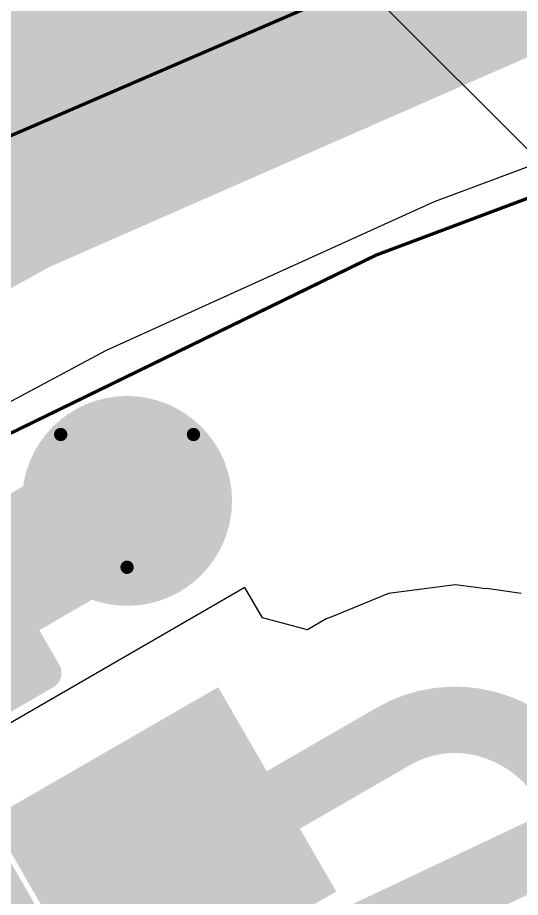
# Model space of a CAD drawing. Header units: inches. Extents: x -7 to 348, y -14 to 159.
# Drawn here: x 26.14 to 28.064, y 36.382 to 39.749 of the extents above; entities that cross this region are included whole.
import ezdxf

# ---------------------------------------------------------------- set-up
doc = ezdxf.new("R2010")
doc.units = ezdxf.units.IN
for name, color, linetype in [('Bottom Layer', 5, 'Continuous'), ('Bottom Solder', 6, 'Continuous'), ('Dimension', 6, 'Continuous'), ('Drill Drawing', 1, 'Continuous'), ('Fabrication', 76, 'Continuous'), ('Top Layer', 1, 'Continuous'), ('Top Overlay', 2, 'Continuous'), ('Top Paste', 8, 'Continuous'), ('Top Solder', 216, 'Continuous'), ('Via Holes', 16, 'Continuous')]:
    doc.layers.add(name, color=color, linetype=linetype)

msp = doc.modelspace()

# ---------------------------------------------------------------- hatches: boundary and pattern name
at = {"layer": 'Bottom Layer'}
h = msp.add_hatch(color=5, dxfattribs=at)
edge = h.paths.add_edge_path()
edge.add_arc((26.5589, 37.8994), 0.3, 0, 360)
at = {"layer": 'Bottom Solder'}
h = msp.add_hatch(color=6, dxfattribs=at)
edge = h.paths.add_edge_path()
edge.add_arc((26.5589, 37.8994), 0.4016, 0, 360)
at = {"layer": 'Top Layer'}
h = msp.add_hatch(color=1, dxfattribs=at)
edge = h.paths.add_edge_path()
edge.add_arc((26.5589, 37.8994), 0.3, 0, 360)
msp.add_hatch(color=1, dxfattribs=at).paths.add_polyline_path([(27.2203, 36.4415), (26.5275, 36.0415), (26.1775, 36.6477), (26.8703, 37.0477)])
at = {"layer": 'Top Paste'}
msp.add_hatch(color=8, dxfattribs=at).paths.add_polyline_path([(27.2203, 36.4415), (26.5275, 36.0415), (26.1775, 36.6477), (26.8703, 37.0477)])
at = {"layer": 'Top Solder'}
for points in [[(25.8275, 37.9054), (26.205, 37.2515), (25.7052, 36.9629), (25.3277, 37.6168)], [(27.3591, 36.4043), (26.4903, 35.9027), (26.0387, 36.6849), (26.9075, 37.1865)]]:
    msp.add_hatch(color=216, dxfattribs=at).paths.add_polyline_path(points)
at = {"layer": 'Via Holes'}
h = msp.add_hatch(color=7, dxfattribs=at)
edge = h.paths.add_edge_path()
edge.add_arc((26.5589, 37.8994), 0.15, 0, 360)

# ---------------------------------------------------------------- linework, layer by layer
at = {"layer": 'Bottom Layer'}
msp.add_line((24.8287, 42.5077), (31.5596, 35.7767), dxfattribs=at)
at = {"layer": 'Bottom Layer', "const_width": 0.381}
msp.add_lwpolyline([(25.2407, 42.9197), (31.9716, 36.1888)], dxfattribs=at)
at = {"layer": 'Dimension', "const_width": 0.254}
msp.add_lwpolyline([(21.8173, 43.7036), (50.0673, -5.2268)], dxfattribs=at)
for points in [[(58.31, 19.467, 1), (13.31, 19.467, 1)], [(54.5603, 19.4669, 1), (17.0603, 19.4669, 1)]]:
    msp.add_lwpolyline(points, format="xyb", close=True, dxfattribs=at)
at = {"layer": 'Drill Drawing', "const_width": 0.0508}
for points in [[(26.3049, 38.1534), (26.8129, 38.1534)], [(26.3049, 38.1534), (26.5589, 37.6454)], [(26.5589, 37.6454), (26.8129, 38.1534)]]:
    msp.add_lwpolyline(points, dxfattribs=at)
at = {"layer": 'Drill Drawing', "const_width": 0.0254}
for points in [[(26.2922, 38.1534, 1), (26.3176, 38.1534, 1)], [(26.2922, 38.1534, 1), (26.3176, 38.1534, 1)], [(26.8002, 38.1534, 1), (26.8256, 38.1534, 1)], [(26.8002, 38.1534, 1), (26.8256, 38.1534, 1)], [(26.5462, 37.6454, 1), (26.5716, 37.6454, 1)], [(26.5462, 37.6454, 1), (26.5716, 37.6454, 1)]]:
    msp.add_lwpolyline(points, format="xyb", close=True, dxfattribs=at)
at = {"layer": 'Fabrication', "const_width": 0.0127}
for points in [[(24.2219, 38.2498, -0.198805), (40.8304, 40.9693)], [(24.2219, 38.2498, -0.198805), (40.8304, 40.9693)], [(24.0276, 36.9322, -0.191774), (39.2015, 40.274)], [(24.0276, 36.9322, -0.191774), (39.2015, 40.274)], [(24.0276, 36.9322, -0.191774), (39.2015, 40.274)], [(24.0276, 36.9322, -0.191774), (39.2015, 40.274)]]:
    msp.add_lwpolyline(points, format="xyb", dxfattribs=at)
at = {"layer": 'Top Layer'}
for p, q in [((27.7356, 39.0449), (28.9509, 39.5023)), ((26.4778, 38.475), (27.7356, 39.0449)), ((25.3762, 37.8862), (26.4778, 38.475)), ((27.8136, 37.5782), (27.5588, 37.5447)), ((27.895, 37.5675), (27.8136, 37.5782)), ((27.0098, 37.5682), (26.0274, 37.001)), ((27.0768, 37.4521), (27.0098, 37.5682)), ((27.5588, 37.5447), (27.3424, 37.4551)), ((27.9289, 37.5631), (27.895, 37.5675)), ((27.9339, 37.5641), (27.9289, 37.5631)), ((28.0665, 37.5449), (27.9339, 37.5641)), ((27.2486, 37.4061), (27.0768, 37.4521)), ((27.3205, 37.4476), (27.2486, 37.4061)), ((27.3424, 37.4551), (27.3205, 37.4476))]:
    msp.add_line(p, q, dxfattribs=at)
for points, const_width in [([(23.9597, 38.6755, -0.53877), (58.0622, 22.8854)], 2.032), ([(27.5795, 36.9991, -0.198466), (27.9339, 37.0461)], 0.254), ([(27.9339, 37.0461, -0.200714), (28.2463, 36.8055)], 0.254)]:
    msp.add_lwpolyline(points, format="xyb", dxfattribs=dict(at, const_width=const_width))
for points, const_width in [([(25.8543, 37.485), (26.5124, 37.8649)], 0.508), ([(26.5124, 37.8649), (26.5396, 37.8649)], 0.254), ([(26.5396, 37.8649), (26.5476, 37.8628)], 0.254), ([(26.735, 36.5115), (27.5795, 36.9991)], 0.254)]:
    msp.add_lwpolyline(points, dxfattribs=dict(at, const_width=const_width))
for points, const_width in [([(26.3854, 37.8649, 1), (26.6394, 37.8649, 1)], 0.254), ([(26.4489, 37.8649, 1), (26.5759, 37.8649, 1)], 0.127), ([(26.4761, 37.8649, 1), (26.6031, 37.8649, 1)], 0.127), ([(26.4761, 37.8649, 1), (26.6031, 37.8649, 1)], 0.127), ([(26.4841, 37.8628, 1), (26.6111, 37.8628, 1)], 0.127), ([(27.8704, 37.0461, 1), (27.9974, 37.0461, 1)], 0.127), ([(27.8704, 37.0461, 1), (27.9974, 37.0461, 1)], 0.127), ([(27.516, 36.9991, 1), (27.643, 36.9991, 1)], 0.127), ([(27.516, 36.9991, 1), (27.643, 36.9991, 1)], 0.127), ([(26.6715, 36.5115, 1), (26.7985, 36.5115, 1)], 0.127)]:
    msp.add_lwpolyline(points, format="xyb", close=True, dxfattribs=dict(at, const_width=const_width))
at = {"layer": 'Top Overlay', "const_width": 0.127}
for points in [[(25.8381, 37.9449), (26.2445, 37.2409)], [(25.8046, 36.9869), (26.2445, 37.2409)]]:
    msp.add_lwpolyline(points, dxfattribs=at)
at = {"layer": 'Top Overlay', "const_width": 0.0635}
msp.add_lwpolyline([(26.2128, 37.2409, 1), (26.2763, 37.2409, 1)], format="xyb", close=True, dxfattribs=at)
msp.add_lwpolyline([(26.2128, 37.2409, 1), (26.2763, 37.2409, 1)], format="xyb", close=True, dxfattribs=at)

doc.saveas('drawing.dxf')
